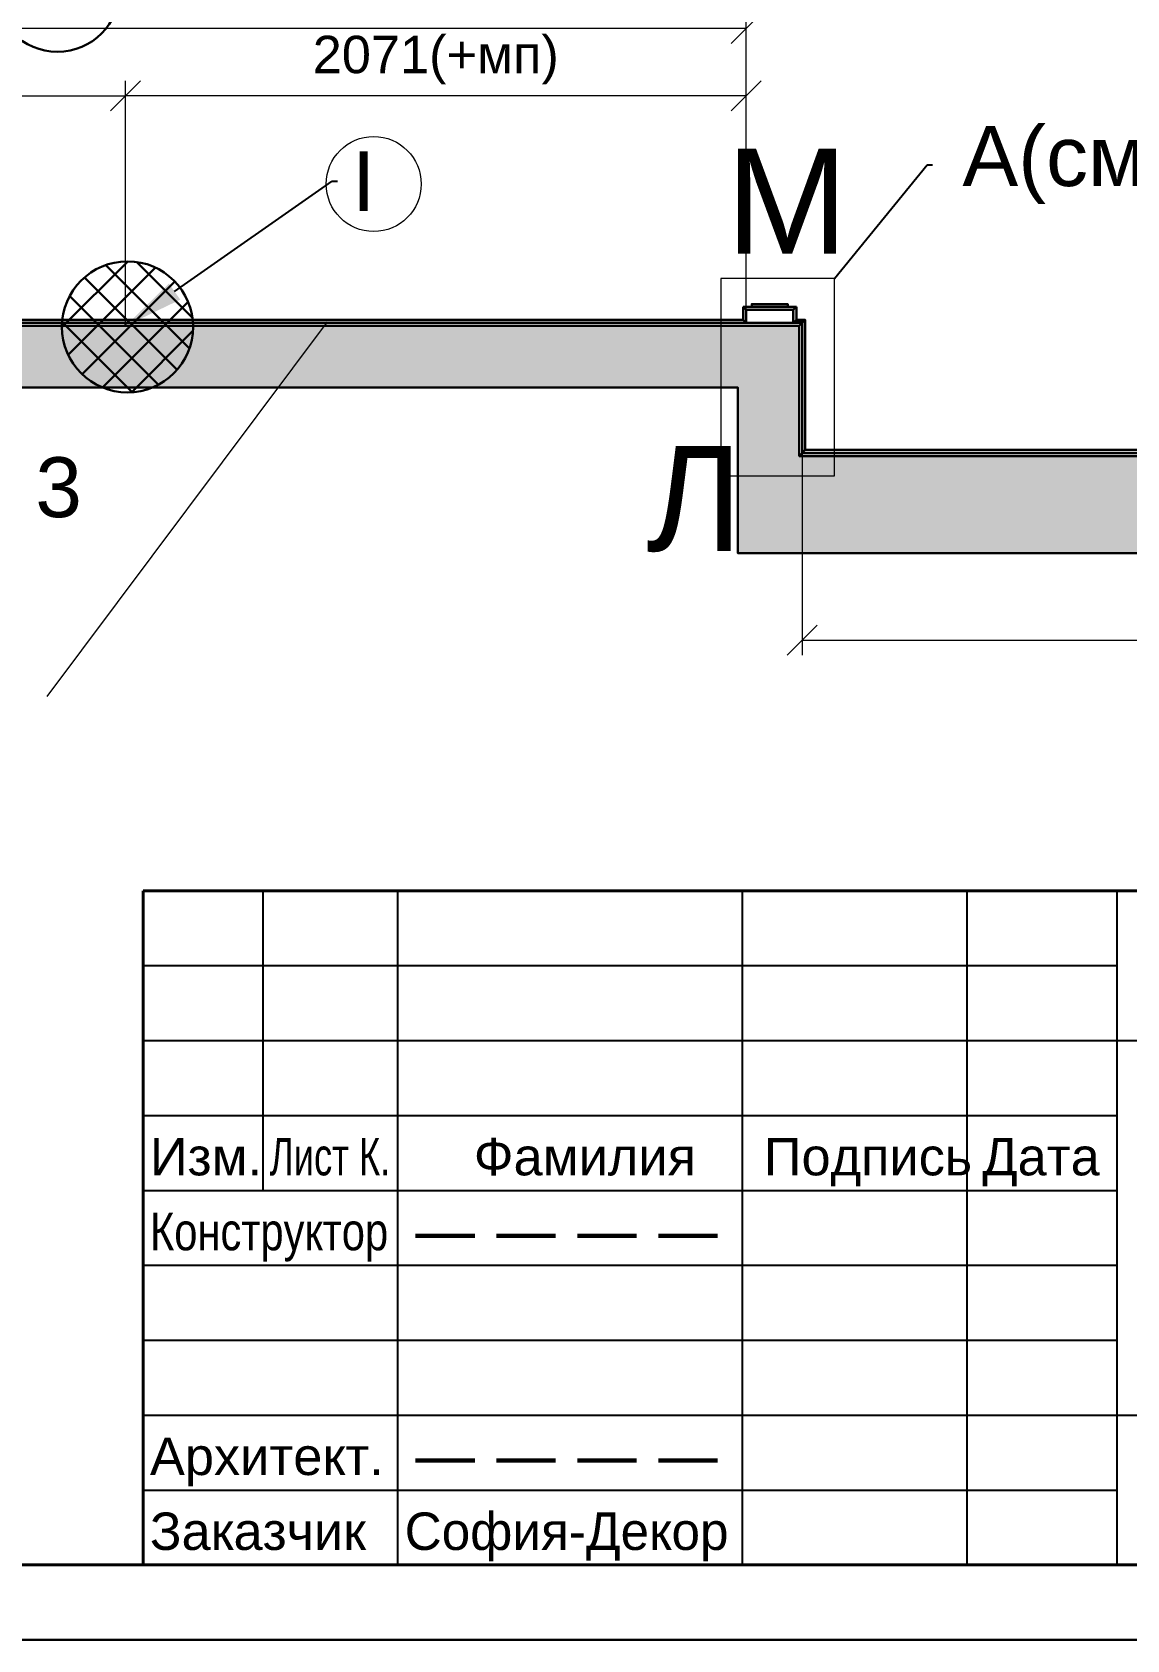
# Paper-space layout 'план по карнизу' of a CAD drawing. Header units: millimetres. Extents: x 1657 to 2067, y 101 to 384.
# Drawn here: x 1869.5 to 1942.5, y 101 to 208.3 of the extents above; entities that cross this region are included whole.
import ezdxf
from ezdxf import colors
from ezdxf.entities.mleader import LeaderData, LeaderLine
from ezdxf.enums import TextEntityAlignment as Align
from ezdxf.math import Vec2, Vec3

# ---------------------------------------------------------------- set-up
doc = ezdxf.new("R2010")
doc.units = ezdxf.units.MM
doc.layers.get('DEFPOINTS').update_dxf_attribs({"color": 106, "lineweight": 5})
for name, color, linetype, lineweight in [('A-Sect', 73, 'Continuous', 25), ('pechatnaya_ramka', 2, 'Continuous', 30), ('Линии Размерные и Текст', 1, 'Continuous', 5), ('размеры', 1, 'Continuous', 5), ('толстая', 7, 'Continuous', 30), ('ШТАМП', 7, 'Continuous', 30)]:
    doc.layers.add(name, color=color, linetype=linetype, lineweight=lineweight)
doc.styles.get("Standard").update_dxf_attribs({"font": 'arial.ttf'})
doc.dimstyles.new('STANDARD 50', dxfattribs={"dimscale": 0.8, "dimtxt": 2.5, "dimasz": 2, "dimexe": 1, "dimexo": 0, "dimgap": 0.75, "dimtad": 1, "dimdec": 0, "dimlfac": 50, "dimdsep": 46, "dimtxsty": 'Standard', "dimblk": 'OBLIQUE', "dimcen": 1.5, "dimclrd": 256, "dimclre": 256, "dimclrt": 7, "dimazin": 0, "dimtfac": 1, "dimtdec": 0, "dimtmove": 1, "dimatfit": 3, "dimfxl": 1, "dimtolj": 1, "dimtzin": 0, "dimlwd": 5, "dimlwe": 5, "dimarcsym": 0})

# ---------------------------------------------------------------- blocks, each defined once
blk = doc.blocks.new('*U33')
at = {"layer": 'Линии Размерные и Текст'}
h = blk.add_hatch(color=190, dxfattribs=at)
h.dxf.hatch_style = 1
h.paths.add_polyline_path([(755.2, 12327), (755.2, 12141), (3063.2, 12141), (3063.2, 12700), (2902.2, 12700), (2902.2, 12327)])
h.paths.add_polyline_path([(3063.2, 12700), (3063.2, 12495), (7313.2, 12495), (7313.2, 10912), (10455.2, 10912), (10455.2, 7399), (10021.2, 7399), (10021.2, 2903), (12174.2, 2903), (12174.2, 1592.8), (12180.2, 1586.8), (12174.2, 1586.8), (12174.2, -265), (8408.6, -265), (8408.6, -613), (12519.2, -613), (12519.2, 3108), (10226.2, 3108), (10226.2, 7194), (10779.2, 7194), (10779.2, 11117), (7518.2, 11117), (7518.2, 12700)])
h = blk.add_hatch(color=190, dxfattribs=at)
h.dxf.hatch_style = 1
h.paths.add_polyline_path([(10434.7, 10891.6), (10434.7, 7419.4), (10445.1, 7409), (10445.1, 10902)])
h = blk.add_hatch(color=190, dxfattribs=at)
h.dxf.hatch_style = 1
h.paths.add_polyline_path([(10011.1, 7379.1), (10011.1, 7409), (10000.7, 7419.4), (10000.7, 7389.5)])
h = blk.add_hatch(color=190, dxfattribs=at)
h.dxf.hatch_style = 1
h.paths.add_polyline_path([(10000.7, 7419.4), (10011.1, 7409), (10445.1, 7409), (10434.7, 7419.4)])
h = blk.add_hatch(color=190, dxfattribs=at)
h.dxf.hatch_style = 1
h.paths.add_polyline_path([(9957.2, 7389.5), (9957.2, 7211.5), (9967.6, 7221.9), (9967.6, 7379.1)])
h.paths.add_polyline_path([(9948.2, 7360.5), (9948.2, 7240.5), (9957.2, 7240.5), (9957.2, 7360.5)])
h.paths.add_polyline_path([(9957.2, 7389.5), (9967.6, 7379.1), (10011.1, 7379.1), (10010.9, 7379.3), (10000.7, 7389.5)])
h.paths.add_polyline_path([(9967.6, 7221.9), (9957.2, 7211.5), (10000.7, 7211.5), (10000.7, 7211.5), (10011.1, 7221.9)])
h = blk.add_hatch(color=190, dxfattribs=at)
h.dxf.hatch_style = 1
h.paths.add_polyline_path([(10011.1, 3080.1), (10000.7, 3090.5), (10000.7, 7211.5), (10011.1, 7221.9)])
at = {"layer": 'толстая'}
for p, q in [((10434.7, 10891.6), (10434.7, 7419.4)), ((10445.1, 7409), (10445.1, 10902)), ((10455.1, 7399), (10455.1, 10912)), ((10021.2, 7399), (10000.7, 7419.4)), ((10434.7, 7419.4), (10000.7, 7419.4)), ((10000.7, 7419.4), (10000.7, 7389.5)), ((10445.1, 7409), (10011.1, 7409)), ((10011.1, 7409), (10011.1, 2893)), ((10000.7, 7389.5), (9957.2, 7389.5)), ((9957.2, 7389.5), (9957.2, 7211.5)), ((9957.2, 7389.5), (9967.6, 7379.1)), ((10011.1, 7379.1), (9967.6, 7379.1)), ((9967.6, 7379.1), (9967.6, 7221.9)), ((10000.7, 7389.5), (10000.7, 7389.5)), ((10021.1, 2903), (10021.1, 7399)), ((10021.1, 7399), (10455.1, 7399)), ((9957.2, 7211.5), (9967.6, 7221.9)), ((9957.2, 7211.5), (10000.7, 7211.5)), ((9967.6, 7221.9), (10011.1, 7221.9)), ((10000.7, 7211.5), (10000.7, 7211.5)), ((10000.7, 7211.5), (10000.7, 3090.5)), ((10021.2, 5151), (10011.1, 5151))]:
    blk.add_line(p, q, dxfattribs=at)
for points in [[(10226.2, 3108), (10226.2, 4736), (10226.2, 7194), (10779.2, 7194), (10779.2, 11117), (7518.2, 11117), (7518.2, 12700), (2902.2, 12700), (2902.2, 12327), (755.2, 12327), (755.2, 12141)], [(10011.1, 7379.1), (10000.7, 7389.5), (10000.7, 7419.4), (10021.1, 7399), (10021.2, 7369.1), (10021.1, 7369.1)], [(9948.2, 7360.5), (9948.2, 7360.5)], [(9957.2, 7240.5), (9948.2, 7240.5), (9948.2, 7360.5), (9957.2, 7360.5)], [(10021.1, 7369.1), (10021.1, 7369.1)], [(10021.1, 7369.1), (10021.2, 7369.1)], [(10226.2, 7194), (10226.2, 4286), (10226.2, 3108), (12519.2, 3108), (12519.2, -613), (8407.2, -613)], [(9948.2, 7240.5), (9948.2, 7240.5)], [(10000.7, 7211.5), (10011.1, 7221.9)], [(10011.1, 3080.1), (10000.7, 3090.5), (10000.7, 7211.5), (10011.1, 7221.9)], [(10011.1, 7221.9), (10011.1, 7221.9), (10011.1, 3080.1)]]:
    blk.add_lwpolyline(points, dxfattribs=at)
for points in [[(3063.2, 12495), (7313.2, 12495), (7313.2, 10912), (10455.2, 10912), (10455.2, 7399), (10021.2, 7399), (10021.2, 2903), (12174.2, 2903), (12174.2, -265), (8408.6, -265), (8408.6, -613), (12519.2, -613), (12519.2, 3108), (10226.2, 3108), (10226.2, 7194), (10779.2, 7194), (10779.2, 11117), (7518.2, 11117), (7518.2, 12700), (3063.2, 12700)], [(12174.1, 2903), (10021.1, 2903), (10021.1, 7399), (10455.1, 7399), (10455.1, 10912), (7396.5, 10912), (7396.5, 10912), (7396.5, 10912), (10455.2, 10912), (10455.2, 7399), (10021.2, 7399), (10021.2, 2903), (12174.2, 2903), (12174.2, 1592.8), (12174.1, 1592.8)], [(10455.1, 10912), (10434.7, 10891.6), (10434.7, 7419.4), (10455.1, 7399)], [(10011.1, 7409), (10021.1, 7399), (10021.1, 2903), (10011.1, 2893)], [(10000.7, 7389.5), (10010.9, 7379.3), (10011.1, 7379.1)]]:
    blk.add_lwpolyline(points, close=True, dxfattribs=at)
blk = doc.blocks.new('_OBLIQUE')
at = {"color": 0, "linetype": 'ByBlock'}
blk.add_line((-0.5, -0.5), (0.5, 0.5), dxfattribs=at)
blk = doc.blocks.new('*D38')
at = {"layer": 'DEFPOINTS', "color": 0, "transparency": 16777216}
for p in [(1920.86, 180.21), (1990.72, 180.21), (1990.72, 167.72)]:
    blk.add_point(p, dxfattribs=at)
at = {"layer": 'Линии Размерные и Текст', "lineweight": 5, "transparency": 16777216}
for p, q in [((1920.86, 180.21), (1920.86, 166.72)), ((1990.72, 180.21), (1990.72, 166.72)), ((1920.86, 167.72), (1990.72, 167.72))]:
    blk.add_line(p, q, dxfattribs=at)
at = {"layer": 'Линии Размерные и Текст', "lineweight": 5, "transparency": 16777216, "xscale": 2, "yscale": 2, "zscale": 2, "rotation": 180}
blk.add_blockref('_OBLIQUE', (1920.86, 167.72), dxfattribs=at)
at = {"layer": 'Линии Размерные и Текст', "lineweight": 5, "transparency": 16777216, "xscale": 2, "yscale": 2, "zscale": 2}
blk.add_blockref('_OBLIQUE', (1990.72, 167.72), dxfattribs=at)
at = {"layer": 'Линии Размерные и Текст', "color": 7, "transparency": 16777216, "insert": (1955.79, 170.1), "char_height": 2.5, "attachment_point": 5}
blk.add_mtext('\\A1;3493(+мп)', dxfattribs=at)
blk = doc.blocks.new('*D39')
at = {"layer": 'DEFPOINTS', "color": 0, "transparency": 16777216}
for p in [(1834.28, 208.54), (1834.28, 188.89), (1917.11, 188.89)]:
    blk.add_point(p, dxfattribs=at)
at = {"layer": 'Линии Размерные и Текст', "lineweight": 5, "transparency": 16777216}
for p, q in [((1834.28, 188.89), (1834.28, 209.54)), ((1917.11, 188.89), (1917.11, 209.54)), ((1917.11, 208.54), (1834.28, 208.54))]:
    blk.add_line(p, q, dxfattribs=at)
at = {"layer": 'Линии Размерные и Текст', "lineweight": 5, "transparency": 16777216, "xscale": 2, "yscale": 2, "zscale": 2, "rotation": 180}
blk.add_blockref('_OBLIQUE', (1834.28, 208.54), dxfattribs=at)
at = {"layer": 'Линии Размерные и Текст', "lineweight": 5, "transparency": 16777216, "xscale": 2, "yscale": 2, "zscale": 2}
blk.add_blockref('_OBLIQUE', (1917.11, 208.54), dxfattribs=at)
at = {"layer": 'Линии Размерные и Текст', "color": 7, "transparency": 16777216, "insert": (1875.7, 210.93), "char_height": 2.5, "attachment_point": 5}
blk.add_mtext('\\A1;4142(+мп)', dxfattribs=at)
blk = doc.blocks.new('*D40')
at = {"layer": 'DEFPOINTS', "color": 0, "transparency": 16777216}
for p in [(1875.7, 204.04), (1875.7, 188.89), (1917.11, 188.89)]:
    blk.add_point(p, dxfattribs=at)
at = {"layer": 'Линии Размерные и Текст', "lineweight": 5, "transparency": 16777216}
for p, q in [((1875.7, 188.89), (1875.7, 205.04)), ((1917.11, 188.89), (1917.11, 205.04)), ((1917.11, 204.04), (1875.7, 204.04))]:
    blk.add_line(p, q, dxfattribs=at)
at = {"layer": 'Линии Размерные и Текст', "lineweight": 5, "transparency": 16777216, "xscale": 2, "yscale": 2, "zscale": 2, "rotation": 180}
blk.add_blockref('_OBLIQUE', (1875.7, 204.04), dxfattribs=at)
at = {"layer": 'Линии Размерные и Текст', "lineweight": 5, "transparency": 16777216, "xscale": 2, "yscale": 2, "zscale": 2}
blk.add_blockref('_OBLIQUE', (1917.11, 204.04), dxfattribs=at)
at = {"layer": 'Линии Размерные и Текст', "color": 7, "transparency": 16777216, "insert": (1896.4, 206.43), "char_height": 2.5, "attachment_point": 5}
blk.add_mtext('\\A1;2071(+мп)', dxfattribs=at)
blk = doc.blocks.new('*D41')
at = {"layer": 'DEFPOINTS', "color": 0, "transparency": 16777216}
for p in [(1875.7, 204.04), (1834.28, 188.89), (1875.7, 188.89)]:
    blk.add_point(p, dxfattribs=at)
at = {"layer": 'Линии Размерные и Текст', "lineweight": 5, "transparency": 16777216}
for p, q in [((1834.28, 188.89), (1834.28, 205.04)), ((1875.7, 188.89), (1875.7, 205.04)), ((1834.28, 204.04), (1875.7, 204.04))]:
    blk.add_line(p, q, dxfattribs=at)
at = {"layer": 'Линии Размерные и Текст', "lineweight": 5, "transparency": 16777216, "xscale": 2, "yscale": 2, "zscale": 2, "rotation": 180}
blk.add_blockref('_OBLIQUE', (1834.28, 204.04), dxfattribs=at)
at = {"layer": 'Линии Размерные и Текст', "lineweight": 5, "transparency": 16777216, "xscale": 2, "yscale": 2, "zscale": 2}
blk.add_blockref('_OBLIQUE', (1875.7, 204.04), dxfattribs=at)
at = {"layer": 'Линии Размерные и Текст', "color": 7, "transparency": 16777216, "insert": (1854.99, 206.43), "char_height": 2.5, "attachment_point": 5}
blk.add_mtext('\\A1;2071(+мп)', dxfattribs=at)
blk = doc.blocks.new('_None')

psp = doc.layouts.new('план по карнизу')

# ---------------------------------------------------------------- hatches: boundary and pattern name
at = {"layer": 'Линии Размерные и Текст', "lineweight": 30}
h = psp.add_hatch(dxfattribs=at)
h.set_pattern_fill('ANSI37', color=256, scale=0.5, style=0)
h.set_pattern_definition([(45, (1575.2812, 772.4938), (-1.122532, 1.122532), []), (135, (1575.2812, 772.4938), (-1.122532, -1.122532), [])])
edge = h.paths.add_edge_path()
edge.add_arc((1875.8287, 188.6243), 4.375, 0, 360)

# ---------------------------------------------------------------- linework, layer by layer
at = {"layer": 'pechatnaya_ramka'}
psp.add_lwpolyline([(1656.9329, 384.3485), (2066.8674, 384.3485), (2066.8674, 100.9984), (1656.9329, 100.9984)], close=True, dxfattribs=at)
at = {"layer": 'Линии Размерные и Текст'}
psp.add_line((1870.4626, 163.9606), (1889.1813, 188.9613), dxfattribs=at)
psp.add_lwpolyline([(1923.0209, 191.8579), (1915.4194, 191.8579), (1915.4194, 178.6859), (1923.0209, 178.6859)], close=True, dxfattribs=at)
at = {"layer": 'Линии Размерные и Текст', "lineweight": 30}
for centre, radius in [((1871.1481, 211.1668), 4.1774), ((1875.8287, 188.6243), 4.375)]:
    psp.add_circle(centre, radius, dxfattribs=at)
at = {"layer": 'Линии Размерные и Текст'}
psp.add_circle((1892.2592, 198.1612), 3.1705, dxfattribs=at)
at = {"layer": 'ШТАМП', "lineweight": 40}
for p, q in [((1876.8674, 105.9984), (1876.8674, 150.9984)), ((1876.8674, 150.9984), (2061.8674, 150.9984))]:
    psp.add_line(p, q, dxfattribs=at)
at = {"layer": 'ШТАМП', "lineweight": -3}
for p, q in [((1876.8674, 150.9984), (1941.8674, 150.9984)), ((1884.8674, 150.9984), (1884.8674, 130.9984)), ((1893.8674, 105.9984), (1893.8674, 150.9984)), ((1916.8674, 105.9984), (1916.8674, 150.9984)), ((1931.8674, 105.9984), (1931.8674, 150.9984)), ((1941.8674, 105.9984), (1941.8674, 150.9984)), ((1876.8674, 145.9984), (1941.8674, 145.9984)), ((1876.8674, 140.9984), (2061.8674, 140.9984)), ((1876.8674, 135.9984), (1941.8674, 135.9984)), ((1876.8674, 130.9984), (1941.8674, 130.9984)), ((1876.8674, 125.9984), (1941.8674, 125.9984)), ((1876.8674, 120.9984), (1941.8674, 120.9984)), ((1876.8674, 115.9984), (2061.8674, 115.9984)), ((1876.8674, 110.9984), (1941.8674, 110.9984))]:
    psp.add_line(p, q, dxfattribs=at)
at = {"layer": 'ШТАМП'}
psp.add_lwpolyline([(1656.9329, 100.9984), (2066.8674, 100.9984), (2066.8674, 384.3485), (1656.9329, 384.3485)], close=True, dxfattribs=at)
at = {"layer": 'ШТАМП', "lineweight": 40}
psp.add_lwpolyline([(1676.9329, 105.9984), (2061.8674, 105.9984), (2061.8674, 379.3485), (1676.9329, 379.3485)], close=True, dxfattribs=at)

# ---------------------------------------------------------------- block references
at = {"layer": 'A-Sect', "color": 73, "linetype": 'Continuous', "lineweight": 25, "xscale": 0.02, "yscale": 0.02, "zscale": 0.02, "rotation": 270}
psp.add_blockref('*U33', (1772.6757, 389.1105), dxfattribs=at)

# ---------------------------------------------------------------- texts
at = {"layer": 'Линии Размерные и Текст'}
for s, height, p in [('М', 7, (1915.7774, 193.5134)), ('Л', 7, (1910.4616, 173.6667)), ('см. лист 3', 4, (1846.6516, 175.9265))]:
    psp.add_text(s, height=height, dxfattribs=at).set_placement(p)
at = {"layer": 'ШТАМП', "lineweight": -3}
for s, p in [('Изм.', (1877.3252, 131.9984)), ('Фамилия', (1898.9368, 131.9984)), ('Подпись', (1918.2982, 131.9984)), ('Дата', (1932.8674, 131.9984)), ('Архитект.', (1877.3252, 111.9984)), ('Заказчик', (1877.3252, 106.9984))]:
    psp.add_text(s, height=2.5, dxfattribs=at).set_placement(p)
for s, width, p, p2 in [('Лист К.', 0.695137, (1885.3252, 131.9984), (1893.3636, 131.9984)), ('Конструктор', 0.796844, (1877.3252, 126.9984), (1893.224, 126.9984)), ('----', 4.64604, (1894.3252, 126.9984), (1915.9391, 126.9984)), ('----', 4.64604, (1894.3252, 111.9984), (1915.9391, 111.9984)), ('София-Декор', 0.979626, (1894.3252, 106.9984), (1915.9391, 106.9984))]:
    psp.add_text(s, height=2.5, dxfattribs=dict(at, width=width)).set_placement(p, p2, align=Align.FIT)

# ---------------------------------------------------------------- dimensions: what is measured, and where the dimension line sits
at = {"layer": 'Линии Размерные и Текст'}
for base, p1, p2, picture, middle in [((1834.2774, 208.5393), (1917.1139, 188.8878), (1834.2774, 188.8878), '*D39', (1875.6957, 210.9282)), ((1875.6955, 204.0372), (1917.1139, 188.8878), (1875.6955, 188.8878), '*D40', (1896.4047, 206.426)), ((1990.7152, 167.7162), (1920.8562, 180.2078), (1990.7152, 180.2078), '*D38', (1955.7857, 170.105))]:
    dim = psp.add_linear_dim(base=base, p1=p1, p2=p2, text='<>(+мп)', dimstyle='STANDARD 50', override={"dimscale": 1}, dxfattribs=at)
    dim.commit()
    dim.dimension.update_dxf_attribs({"geometry": picture, "text_midpoint": middle})
dim = psp.add_linear_dim(base=(1875.6955, 204.0372), p1=(1834.2774, 188.8878), p2=(1875.6955, 188.8878), angle=180, text='<>(+мп)', dimstyle='STANDARD 50', override={"dimscale": 1}, dxfattribs=at)
dim.commit()
dim.dimension.update_dxf_attribs({"geometry": '*D41', "text_midpoint": (1854.9865, 206.426)})

# ---------------------------------------------------------------- leaders
ml = psp.add_multileader_mtext('Standard', dxfattribs=at)
ml.set_content('А(см. лист 2)', color=256)
ml.set_leader_properties()
ml.set_arrow_properties(name='NONE')
ml.build(insert=Vec2(0, 0))
ml.multileader.update_dxf_attribs({"text_right_attachment_type": 6, "dogleg_length": 0.36})
ctx = ml.context
ctx.base_point, ctx.plane_origin = Vec3(1929.5475, 199.4387), Vec3(1951.6359, 180.1283)
ctx.right_attachment = 6
notes = []
notes.append((ctx, [(1, (1, 1, 0), (1929.1875, 199.4387), (1, 0), 0.36, [(3, [(1923.0209, 191.8579)], 0, [])])]))
ctx.mtext.insert, ctx.mtext.flow_direction = Vec3(1931.5475, 202.0267), 5
at = {"layer": 'размеры'}
ml = psp.add_multileader_mtext('Standard', dxfattribs=at)
ml.set_content('I', color=256)
ml.set_leader_properties()
ml.build(insert=Vec2(0, 0))
ml.multileader.update_dxf_attribs({"text_right_attachment_type": 6, "dogleg_length": 0.36})
ctx = ml.context
ctx.base_point, ctx.plane_origin = Vec3(1889.8354, 198.3514), Vec3(1923.2802, 186.1552)
ctx.right_attachment, ctx.text_align_type = 6, 2
notes.append((ctx, [(0, (1, 1, 0), (1889.4754, 198.3514), (1, 0), 0.36, [(1, [(1875.6957, 188.688)], 0, [])])]))
ctx.mtext.insert, ctx.mtext.alignment, ctx.mtext.flow_direction = Vec3(1892.3647, 200.3514), 3, 5
for ctx, leaders in notes:
    for number, flags, end, landing, length, lines in leaders:
        leader = LeaderData()
        leader.index, (leader.has_last_leader_line, leader.has_dogleg_vector, leader.attachment_direction) = number, flags
        leader.last_leader_point, leader.dogleg_vector, leader.dogleg_length = Vec3(end), Vec3(landing), length
        for number, points, colour, breaks in lines:
            line = LeaderLine()
            line.index, line.vertices, line.color, line.breaks = number, Vec3.list(points), colors.encode_raw_color(colour), breaks
            leader.lines.append(line)
        ctx.leaders.append(leader)

doc.saveas('drawing.dxf')
